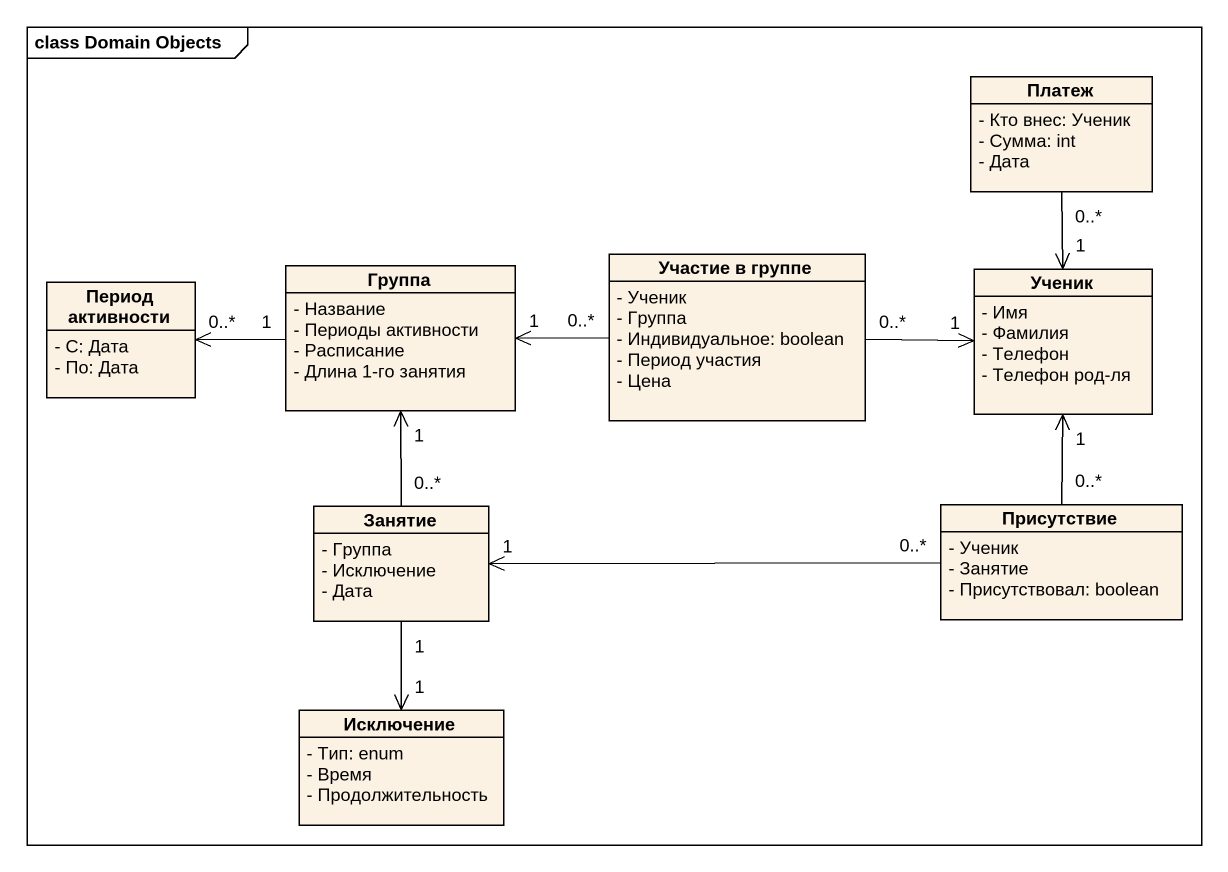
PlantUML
@startuml
mainframe class Domain Objects
hide circle
hide empty members
skinparam classAttributeIconSize 0
class Платеж {
  - Кто внес: Ученик
  - Сумма: int
  - Дата
}
class "Период активности" as Период_активности {
  - C: Дата
  - По: Дата
}
class Группа {
  - Название
  - Периоды активности
  - Расписание
  - Длина 1-го занятия
}
class "Участие в группе" as Участие_в_группе {
  - Ученик
  - Группа
  - Индивидуальное: boolean
  - Период участия
  - Цена
}
class Ученик {
  - Имя
  - Фамилия
  - Телефон
  - Телефон род-ля
}
class Занятие {
  - Группа
  - Исключение
  - Дата
}
class Присутствие {
  - Ученик
  - Занятие
  - Присутствовал: boolean
}
class Исключение {
  - Тип: enum
  - Время
  - Продолжительность
}
Платеж "0..*" --> "1" Ученик
Группа "1" -left-> "0..*" Период_активности
Участие_в_группе "0..*" -left-> "1" Группа
Участие_в_группе "0..*" -right-> "1" Ученик
Занятие "0..*" -up-> "1" Группа
Занятие "1" --> "1" Исключение
Присутствие "0..*" -up-> "1" Ученик
Присутствие "0..*" -left-> "1" Занятие
@enduml
